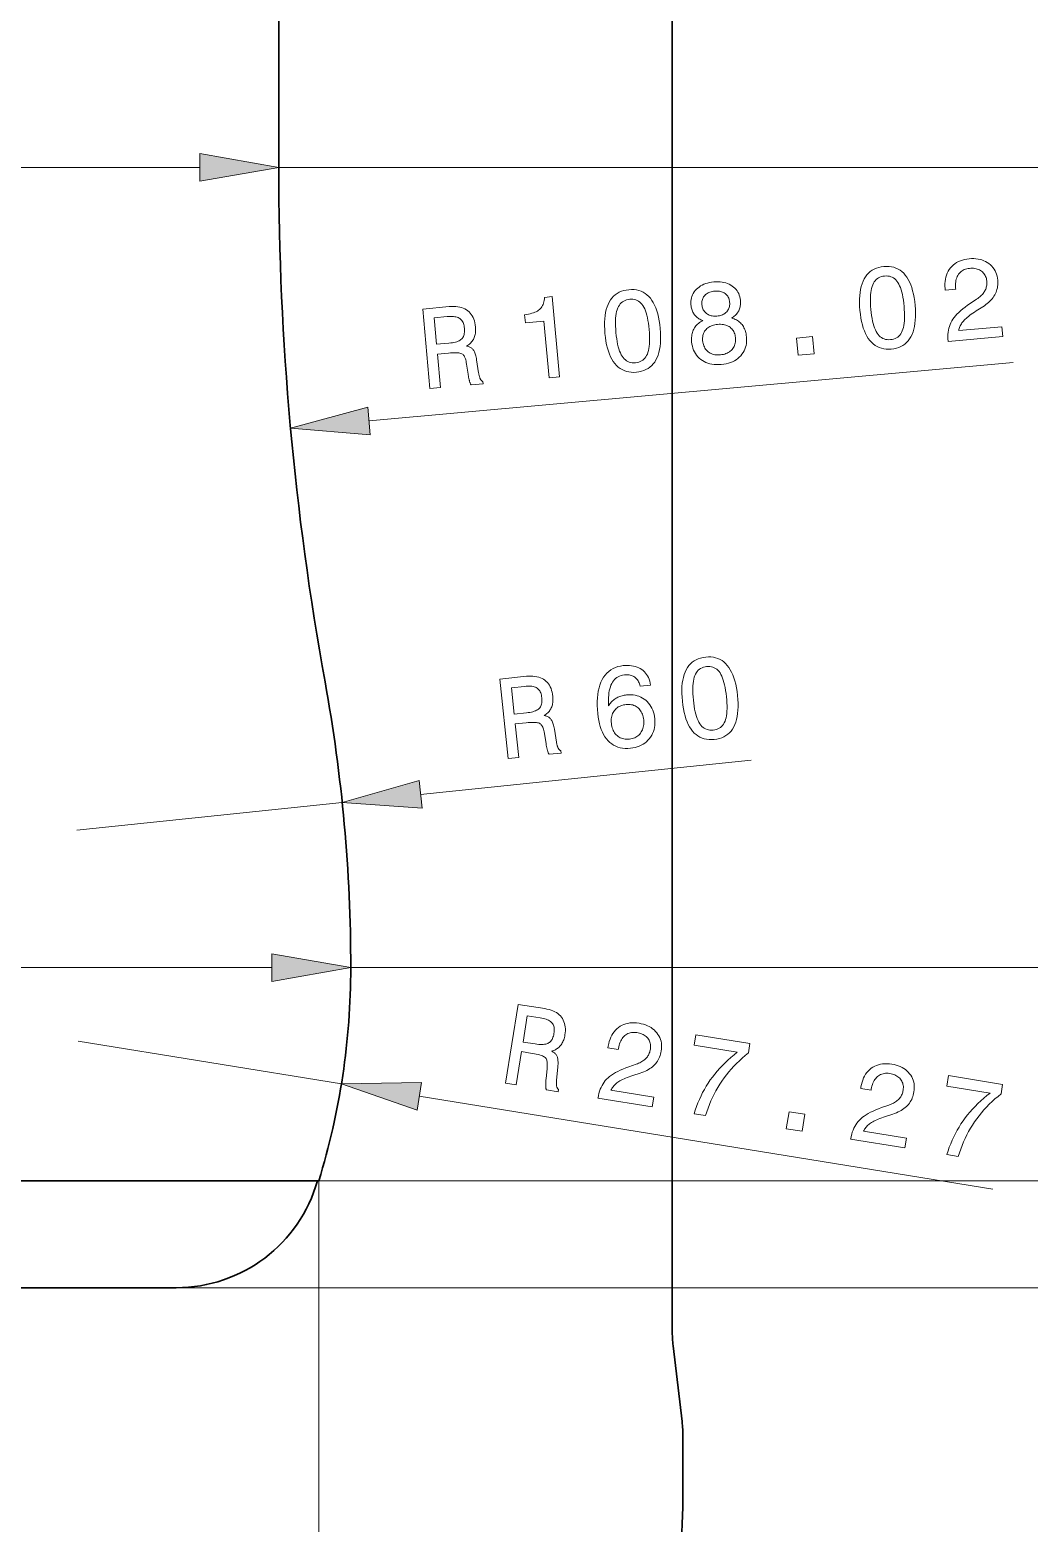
# Model space of a CAD drawing. Extents: x 0 to 297, y 0 to 546.
# Drawn here: x 167.8 to 205.2, y 126.1 to 182.1 of the extents above; entities that cross this region are included whole.
import ezdxf

# ---------------------------------------------------------------- set-up
doc = ezdxf.new("R2010")
doc.units = 0

msp = doc.modelspace()

# ---------------------------------------------------------------- linework, layer by layer
at = {"color": 7, "lineweight": 30}
for p, q in [((191.837, 133.37), (191.837, 249.87)), ((178.587, 138.97), (138.087, 138.97)), ((178.537, 138.97), (138.137, 138.97)), ((173.245, 134.97), (143.428, 134.97))]:
    msp.add_line(p, q, dxfattribs=at)
at = {"color": 7, "lineweight": 30, "ltscale": 0.25}
msp.add_line((177.087, 176.97), (177.087, 186.97), dxfattribs=at)
at = {"color": 7, "lineweight": 13}
for p, q in [((142.541, 176.97), (174.132, 176.97)), ((177.087, 176.97), (216.066, 176.97)), ((177.087, 176.97), (216.066, 176.97)), ((180.472, 167.463), (204.614, 169.656)), ((139.841, 146.97), (176.832, 146.97)), ((179.787, 146.97), (216.066, 146.97)), ((179.787, 146.97), (216.066, 146.97)), ((182.353, 142.144), (203.848, 138.667)), ((178.537, 138.97), (216.066, 138.97)), ((178.537, 138.97), (225.634, 138.97)), ((178.537, 138.97), (225.634, 138.97)), ((178.587, 138.97), (178.587, 94.179)), ((173.245, 134.97), (225.634, 134.97)), ((173.245, 134.97), (235.325, 134.97))]:
    msp.add_line(p, q, dxfattribs=at)
at = {"color": 7, "lineweight": 13, "ltscale": 0.311487}
msp.add_line((182.406, 153.462), (194.799, 154.746), dxfattribs=at)
at = {"color": 7, "lineweight": 13, "ltscale": 0.25}
for p, q in [((169.52, 152.126), (179.467, 153.157)), ((169.565, 144.212), (179.437, 142.616))]:
    msp.add_line(p, q, dxfattribs=at)
at = {"color": 7, "lineweight": 30, "ltscale": 0.071415}
msp.add_line((191.871, 132.788), (192.203, 129.951), dxfattribs=at)
at = {"color": 7, "lineweight": 30, "ltscale": 0.05}
msp.add_line((192.237, 127.37), (192.237, 129.37), dxfattribs=at)
at = {"color": 7, "lineweight": 13}
for points in [[(174.132, 176.449), (177.087, 176.97), (174.132, 177.491)], [(202.175, 170.439), (202.173, 170.452), (202.168, 170.539), (202.166, 170.624), (202.169, 170.706), (202.176, 170.786), (202.188, 170.863), (202.204, 170.937), (202.224, 171.009), (202.249, 171.079), (202.278, 171.146), (202.312, 171.21), (202.351, 171.274), (202.397, 171.338), (202.449, 171.402), (202.508, 171.467), (202.574, 171.532), (202.646, 171.598), (202.725, 171.665), (202.811, 171.732), (202.903, 171.799), (203.002, 171.867), (203.243, 172.028), (203.285, 172.058), (203.325, 172.087), (203.362, 172.117), (203.397, 172.147), (203.429, 172.178), (203.459, 172.209), (203.486, 172.24), (203.51, 172.272), (203.532, 172.304), (203.552, 172.337), (203.569, 172.37), (203.584, 172.404), (203.596, 172.439), (203.607, 172.475), (203.615, 172.512), (203.621, 172.549), (203.625, 172.588), (203.627, 172.627), (203.626, 172.668), (203.624, 172.709), (203.618, 172.755), (203.609, 172.799), (203.597, 172.841), (203.582, 172.882), (203.564, 172.919), (203.542, 172.955), (203.518, 172.989), (203.49, 173.02), (203.46, 173.05), (203.426, 173.077), (203.39, 173.102), (203.352, 173.123), (203.312, 173.142), (203.27, 173.157), (203.226, 173.169), (203.18, 173.178), (203.132, 173.184), (203.083, 173.187), (203.031, 173.187), (202.977, 173.183), (202.924, 173.177), (202.874, 173.167), (202.827, 173.153), (202.782, 173.136), (202.739, 173.115), (202.699, 173.091), (202.662, 173.064), (202.628, 173.032), (202.596, 172.998), (202.567, 172.96), (202.541, 172.919), (202.518, 172.875), (202.498, 172.829), (202.482, 172.781), (202.469, 172.73), (202.46, 172.676), (202.454, 172.62), (202.452, 172.562), (202.452, 172.501), (202.457, 172.438), (202.46, 172.402), (202.069, 172.366), (202.064, 172.427), (202.058, 172.52), (202.058, 172.609), (202.064, 172.695), (202.075, 172.778), (202.092, 172.857), (202.115, 172.932), (202.144, 173.004), (202.178, 173.073), (202.219, 173.138), (202.264, 173.2), (202.315, 173.258), (202.371, 173.31), (202.43, 173.357), (202.494, 173.399), (202.562, 173.436), (202.635, 173.468), (202.712, 173.494), (202.793, 173.515), (202.878, 173.531), (202.968, 173.542), (203.055, 173.548), (203.138, 173.548), (203.219, 173.543), (203.297, 173.533), (203.372, 173.517), (203.444, 173.497), (203.513, 173.471), (203.579, 173.439), (203.643, 173.403), (203.703, 173.362), (203.759, 173.316), (203.81, 173.266), (203.856, 173.213), (203.897, 173.156), (203.933, 173.096), (203.963, 173.032), (203.989, 172.965), (204.009, 172.894), (204.024, 172.82), (204.034, 172.742), (204.037, 172.681), (204.038, 172.621), (204.035, 172.562), (204.029, 172.505), (204.02, 172.449), (204.007, 172.394), (203.991, 172.34), (203.972, 172.288), (203.949, 172.236), (203.923, 172.187), (203.894, 172.138), (203.861, 172.09), (203.824, 172.043), (203.785, 171.997), (203.741, 171.952), (203.694, 171.908), (203.644, 171.864), (203.59, 171.822), (203.533, 171.781), (203.473, 171.74), (203.232, 171.589), (203.166, 171.546), (203.103, 171.504), (203.045, 171.462), (202.99, 171.422), (202.94, 171.383), (202.893, 171.345), (202.851, 171.308), (202.812, 171.273), (202.778, 171.238), (202.747, 171.204), (202.72, 171.171), (202.695, 171.137), (202.672, 171.103), (202.651, 171.068), (202.632, 171.032), (202.616, 170.997), (202.601, 170.96), (202.589, 170.923), (202.579, 170.886), (202.571, 170.848), (204.192, 170.995), (204.226, 170.625)], [(198.87, 171.608), (198.859, 171.756), (198.854, 171.897), (198.855, 172.032), (198.862, 172.16), (198.875, 172.281), (198.894, 172.396), (198.919, 172.503), (198.95, 172.604), (198.987, 172.698), (199.029, 172.786), (199.078, 172.866), (199.132, 172.939), (199.192, 173.004), (199.257, 173.062), (199.327, 173.112), (199.404, 173.155), (199.485, 173.19), (199.573, 173.218), (199.666, 173.238), (199.764, 173.251), (199.864, 173.256), (199.96, 173.253), (200.051, 173.242), (200.138, 173.222), (200.221, 173.194), (200.299, 173.157), (200.374, 173.113), (200.444, 173.06), (200.51, 172.998), (200.571, 172.929), (200.628, 172.851), (200.681, 172.765), (200.729, 172.672), (200.772, 172.57), (200.811, 172.461), (200.846, 172.344), (200.876, 172.219), (200.901, 172.086), (200.922, 171.945), (200.938, 171.796), (200.949, 171.647), (200.954, 171.505), (200.953, 171.37), (200.946, 171.242), (200.933, 171.121), (200.915, 171.006), (200.89, 170.899), (200.86, 170.799), (200.823, 170.706), (200.781, 170.619), (200.733, 170.54), (200.679, 170.468), (200.62, 170.404), (200.555, 170.347), (200.484, 170.297), (200.408, 170.255), (200.326, 170.22), (200.238, 170.192), (200.144, 170.172), (200.045, 170.159), (199.946, 170.154), (199.851, 170.157), (199.76, 170.168), (199.673, 170.188), (199.59, 170.216), (199.512, 170.253), (199.437, 170.297), (199.367, 170.35), (199.301, 170.412), (199.239, 170.481), (199.181, 170.559), (199.128, 170.644), (199.079, 170.737), (199.036, 170.838), (198.996, 170.947), (198.962, 171.064), (198.932, 171.188), (198.906, 171.32), (198.886, 171.46)], [(192.988, 171.226), (192.947, 171.241), (192.909, 171.258), (192.873, 171.276), (192.838, 171.296), (192.805, 171.317), (192.774, 171.339), (192.745, 171.363), (192.718, 171.389), (192.693, 171.416), (192.669, 171.445), (192.648, 171.475), (192.628, 171.506), (192.61, 171.54), (192.594, 171.575), (192.58, 171.611), (192.567, 171.649), (192.557, 171.689), (192.548, 171.73), (192.541, 171.773), (192.536, 171.818), (192.532, 171.885), (192.534, 171.95), (192.541, 172.014), (192.554, 172.075), (192.572, 172.134), (192.595, 172.191), (192.624, 172.245), (192.658, 172.298), (192.698, 172.349), (192.743, 172.397), (192.792, 172.443), (192.845, 172.484), (192.901, 172.522), (192.961, 172.555), (193.024, 172.585), (193.091, 172.61), (193.162, 172.632), (193.235, 172.65), (193.313, 172.663), (193.394, 172.673), (193.476, 172.678), (193.555, 172.678), (193.631, 172.675), (193.704, 172.666), (193.774, 172.653), (193.842, 172.636), (193.907, 172.613), (193.969, 172.587), (194.028, 172.555), (194.084, 172.519), (194.137, 172.48), (194.184, 172.437), (194.227, 172.391), (194.265, 172.342), (194.298, 172.291), (194.326, 172.236), (194.349, 172.178), (194.368, 172.117), (194.381, 172.053), (194.39, 171.986), (194.393, 171.941), (194.394, 171.897), (194.393, 171.855), (194.39, 171.813), (194.385, 171.773), (194.378, 171.735), (194.368, 171.697), (194.357, 171.661), (194.344, 171.627), (194.328, 171.593), (194.311, 171.561), (194.291, 171.53), (194.269, 171.5), (194.245, 171.471), (194.218, 171.443), (194.19, 171.417), (194.159, 171.392), (194.126, 171.368), (194.091, 171.345), (194.054, 171.323), (194.104, 171.308), (194.151, 171.29), (194.197, 171.271), (194.24, 171.249), (194.28, 171.225), (194.319, 171.199), (194.355, 171.171), (194.389, 171.14), (194.421, 171.108), (194.451, 171.073), (194.478, 171.036), (194.503, 170.997), (194.525, 170.956), (194.546, 170.914), (194.564, 170.869), (194.579, 170.822), (194.592, 170.774), (194.603, 170.723), (194.612, 170.671), (194.618, 170.616), (194.623, 170.531), (194.622, 170.45), (194.615, 170.371), (194.602, 170.296), (194.584, 170.223), (194.559, 170.153), (194.529, 170.086), (194.492, 170.023), (194.45, 169.962), (194.402, 169.904), (194.349, 169.85), (194.292, 169.801), (194.23, 169.757), (194.163, 169.717), (194.093, 169.682), (194.018, 169.652), (193.939, 169.627), (193.855, 169.607), (193.767, 169.591), (193.675, 169.58), (193.582, 169.574), (193.493, 169.574), (193.407, 169.579), (193.324, 169.589), (193.245, 169.605), (193.17, 169.627), (193.098, 169.654), (193.029, 169.686), (192.964, 169.724), (192.902, 169.768), (192.845, 169.816), (192.792, 169.868), (192.745, 169.924), (192.704, 169.985), (192.667, 170.049), (192.636, 170.117), (192.61, 170.189), (192.589, 170.265), (192.573, 170.345), (192.563, 170.429), (192.559, 170.484), (192.558, 170.537), (192.559, 170.589), (192.564, 170.639), (192.571, 170.688), (192.58, 170.735), (192.592, 170.781), (192.607, 170.825), (192.625, 170.868), (192.645, 170.909), (192.668, 170.948), (192.693, 170.986), (192.721, 171.022), (192.751, 171.057), (192.784, 171.089), (192.82, 171.12), (192.858, 171.149), (192.899, 171.176), (192.942, 171.202)], [(199.281, 171.645), (199.294, 171.525), (199.308, 171.412), (199.326, 171.306), (199.345, 171.206), (199.368, 171.114), (199.392, 171.028), (199.419, 170.95), (199.448, 170.878), (199.48, 170.813), (199.514, 170.755), (199.551, 170.703), (199.591, 170.658), (199.634, 170.619), (199.679, 170.585), (199.728, 170.558), (199.779, 170.536), (199.833, 170.521), (199.89, 170.512), (199.95, 170.509), (200.013, 170.511), (200.076, 170.52), (200.134, 170.534), (200.189, 170.553), (200.239, 170.578), (200.286, 170.608), (200.329, 170.643), (200.367, 170.684), (200.402, 170.73), (200.432, 170.781), (200.459, 170.838), (200.481, 170.9), (200.5, 170.969), (200.516, 171.045), (200.528, 171.127), (200.536, 171.216), (200.541, 171.312), (200.542, 171.413), (200.54, 171.522), (200.534, 171.637), (200.524, 171.758), (200.512, 171.88), (200.497, 171.994), (200.48, 172.102), (200.46, 172.202), (200.438, 172.295), (200.414, 172.381), (200.387, 172.46), (200.358, 172.532), (200.327, 172.596), (200.294, 172.654), (200.257, 172.705), (200.218, 172.75), (200.176, 172.789), (200.131, 172.822), (200.082, 172.849), (200.031, 172.87), (199.977, 172.885), (199.92, 172.894), (199.86, 172.897), (199.796, 172.894), (199.734, 172.886), (199.676, 172.872), (199.621, 172.852), (199.571, 172.828), (199.524, 172.797), (199.482, 172.762), (199.443, 172.721), (199.408, 172.674), (199.377, 172.622), (199.35, 172.565), (199.327, 172.502), (199.307, 172.432), (199.291, 172.356), (199.279, 172.274), (199.27, 172.185), (199.265, 172.09), (199.264, 171.988), (199.266, 171.88), (199.272, 171.766)], [(187.221, 169.08), (187.028, 171.205), (186.331, 171.142), (186.304, 171.446), (186.378, 171.456), (186.449, 171.467), (186.515, 171.481), (186.577, 171.497), (186.635, 171.515), (186.689, 171.536), (186.738, 171.558), (186.784, 171.583), (186.825, 171.61), (186.862, 171.64), (186.895, 171.672), (186.925, 171.707), (186.952, 171.745), (186.975, 171.786), (186.995, 171.83), (187.012, 171.877), (187.026, 171.927), (187.036, 171.98), (187.043, 172.037), (187.047, 172.096), (187.339, 172.122), (187.612, 169.116)], [(189.315, 170.74), (189.304, 170.888), (189.299, 171.029), (189.3, 171.164), (189.307, 171.292), (189.32, 171.413), (189.339, 171.527), (189.364, 171.635), (189.395, 171.736), (189.431, 171.83), (189.474, 171.917), (189.523, 171.998), (189.577, 172.07), (189.636, 172.136), (189.701, 172.193), (189.772, 172.244), (189.848, 172.287), (189.93, 172.322), (190.018, 172.35), (190.11, 172.37), (190.209, 172.383), (190.309, 172.388), (190.404, 172.385), (190.496, 172.374), (190.583, 172.354), (190.666, 172.326), (190.744, 172.289), (190.819, 172.245), (190.889, 172.192), (190.955, 172.13), (191.016, 172.061), (191.073, 171.983), (191.126, 171.897), (191.174, 171.804), (191.217, 171.702), (191.256, 171.593), (191.291, 171.476), (191.32, 171.35), (191.346, 171.217), (191.366, 171.076), (191.383, 170.928), (191.393, 170.779), (191.398, 170.637), (191.398, 170.502), (191.391, 170.373), (191.378, 170.252), (191.359, 170.138), (191.335, 170.031), (191.304, 169.931), (191.268, 169.837), (191.226, 169.751), (191.178, 169.672), (191.124, 169.6), (191.065, 169.536), (191, 169.479), (190.929, 169.429), (190.852, 169.386), (190.77, 169.351), (190.683, 169.324), (190.589, 169.303), (190.49, 169.29), (190.391, 169.285), (190.296, 169.289), (190.205, 169.3), (190.118, 169.32), (190.035, 169.348), (189.957, 169.385), (189.882, 169.429), (189.812, 169.482), (189.746, 169.544), (189.684, 169.613), (189.626, 169.691), (189.573, 169.776), (189.524, 169.869), (189.48, 169.97), (189.441, 170.079), (189.407, 170.196), (189.377, 170.32), (189.351, 170.452), (189.331, 170.592)], [(189.726, 170.777), (189.738, 170.657), (189.753, 170.544), (189.771, 170.438), (189.79, 170.338), (189.812, 170.246), (189.837, 170.16), (189.864, 170.082), (189.893, 170.01), (189.925, 169.945), (189.959, 169.887), (189.996, 169.835), (190.036, 169.79), (190.079, 169.75), (190.124, 169.717), (190.173, 169.69), (190.224, 169.668), (190.278, 169.653), (190.335, 169.644), (190.395, 169.64), (190.458, 169.643), (190.52, 169.652), (190.579, 169.666), (190.634, 169.685), (190.684, 169.71), (190.731, 169.739), (190.773, 169.775), (190.812, 169.815), (190.846, 169.861), (190.877, 169.913), (190.903, 169.969), (190.926, 170.032), (190.945, 170.101), (190.961, 170.177), (190.973, 170.259), (190.981, 170.348), (190.986, 170.443), (190.987, 170.545), (190.984, 170.654), (190.979, 170.768), (190.969, 170.89), (190.956, 171.012), (190.942, 171.126), (190.924, 171.233), (190.905, 171.334), (190.883, 171.427), (190.859, 171.513), (190.832, 171.592), (190.803, 171.663), (190.772, 171.728), (190.738, 171.786), (190.702, 171.837), (190.663, 171.882), (190.621, 171.921), (190.575, 171.954), (190.527, 171.981), (190.476, 172.002), (190.422, 172.017), (190.365, 172.026), (190.304, 172.029), (190.241, 172.026), (190.179, 172.018), (190.121, 172.004), (190.066, 171.984), (190.016, 171.959), (189.969, 171.929), (189.926, 171.894), (189.888, 171.853), (189.853, 171.806), (189.822, 171.754), (189.795, 171.697), (189.772, 171.633), (189.752, 171.564), (189.736, 171.488), (189.724, 171.405), (189.715, 171.317), (189.71, 171.221), (189.709, 171.12), (189.711, 171.012), (189.717, 170.898)], [(192.948, 171.821), (192.954, 171.779), (192.961, 171.74), (192.972, 171.702), (192.985, 171.665), (193.001, 171.631), (193.02, 171.599), (193.041, 171.569), (193.065, 171.541), (193.092, 171.514), (193.121, 171.49), (193.153, 171.468), (193.186, 171.448), (193.221, 171.432), (193.257, 171.418), (193.295, 171.407), (193.335, 171.399), (193.376, 171.394), (193.419, 171.391), (193.464, 171.391), (193.51, 171.394), (193.556, 171.399), (193.601, 171.407), (193.643, 171.418), (193.683, 171.431), (193.72, 171.446), (193.756, 171.464), (193.79, 171.484), (193.821, 171.506), (193.85, 171.531), (193.877, 171.559), (193.902, 171.588), (193.923, 171.619), (193.942, 171.651), (193.957, 171.684), (193.97, 171.719), (193.979, 171.756), (193.986, 171.794), (193.989, 171.833), (193.99, 171.874), (193.988, 171.916), (193.982, 171.958), (193.975, 171.997), (193.964, 172.035), (193.951, 172.07), (193.936, 172.104), (193.917, 172.135), (193.897, 172.165), (193.873, 172.192), (193.847, 172.217), (193.818, 172.24), (193.788, 172.261), (193.755, 172.279), (193.72, 172.294), (193.684, 172.307), (193.645, 172.317), (193.605, 172.325), (193.563, 172.33), (193.519, 172.332), (193.473, 172.331), (193.425, 172.328), (193.378, 172.323), (193.333, 172.315), (193.291, 172.305), (193.25, 172.293), (193.212, 172.278), (193.176, 172.261), (193.143, 172.242), (193.112, 172.22), (193.083, 172.197), (193.056, 172.171), (193.032, 172.143), (193.011, 172.114), (192.993, 172.083), (192.978, 172.05), (192.966, 172.016), (192.956, 171.98), (192.95, 171.943), (192.946, 171.904), (192.946, 171.863)], [(182.755, 168.674), (182.484, 171.658), (183.481, 171.749), (183.567, 171.754), (183.65, 171.755), (183.729, 171.751), (183.803, 171.743), (183.874, 171.73), (183.942, 171.712), (184.005, 171.689), (184.065, 171.661), (184.121, 171.629), (184.173, 171.592), (184.221, 171.551), (184.264, 171.505), (184.304, 171.455), (184.339, 171.4), (184.37, 171.341), (184.397, 171.278), (184.419, 171.21), (184.438, 171.138), (184.451, 171.061), (184.461, 170.98), (184.465, 170.932), (184.466, 170.885), (184.465, 170.839), (184.462, 170.794), (184.457, 170.751), (184.45, 170.709), (184.44, 170.669), (184.429, 170.63), (184.415, 170.592), (184.399, 170.556), (184.381, 170.52), (184.361, 170.487), (184.339, 170.454), (184.315, 170.424), (184.289, 170.394), (184.261, 170.366), (184.231, 170.34), (184.199, 170.314), (184.164, 170.291), (184.128, 170.268), (184.161, 170.261), (184.192, 170.251), (184.221, 170.241), (184.249, 170.229), (184.274, 170.216), (184.299, 170.201), (184.321, 170.185), (184.342, 170.168), (184.36, 170.149), (184.378, 170.129), (184.394, 170.107), (184.409, 170.081), (184.423, 170.051), (184.437, 170.019), (184.45, 169.982), (184.462, 169.943), (184.473, 169.9), (184.484, 169.853), (184.494, 169.803), (184.503, 169.75), (184.579, 169.268), (184.584, 169.237), (184.589, 169.209), (184.595, 169.182), (184.6, 169.156), (184.606, 169.133), (184.612, 169.111), (184.619, 169.091), (184.626, 169.072), (184.632, 169.056), (184.64, 169.04), (184.647, 169.027), (184.655, 169.014), (184.664, 169.001), (184.673, 168.99), (184.683, 168.979), (184.694, 168.969), (184.705, 168.96), (184.717, 168.952), (184.729, 168.944), (184.742, 168.938), (184.749, 168.856), (184.298, 168.815), (184.291, 168.824), (184.285, 168.835), (184.278, 168.847), (184.272, 168.859), (184.266, 168.873), (184.26, 168.887), (184.254, 168.903), (184.248, 168.919), (184.242, 168.937), (184.237, 168.955), (184.231, 168.975), (184.226, 168.996), (184.22, 169.018), (184.215, 169.042), (184.21, 169.067), (184.204, 169.093), (184.199, 169.121), (184.194, 169.15), (184.189, 169.181), (184.184, 169.213), (184.127, 169.597), (184.118, 169.653), (184.107, 169.705), (184.095, 169.752), (184.082, 169.796), (184.067, 169.835), (184.051, 169.87), (184.034, 169.9), (184.015, 169.926), (183.995, 169.949), (183.973, 169.966), (183.948, 169.981), (183.917, 169.993), (183.879, 170.003), (183.836, 170.011), (183.787, 170.016), (183.731, 170.019), (183.67, 170.02), (183.602, 170.018), (183.528, 170.014), (183.449, 170.008), (183.039, 169.97), (183.154, 168.711)], [(183.403, 171.373), (182.916, 171.329), (183.006, 170.336), (183.466, 170.378), (183.534, 170.385), (183.597, 170.394), (183.656, 170.405), (183.711, 170.418), (183.761, 170.434), (183.807, 170.45), (183.848, 170.469), (183.885, 170.49), (183.917, 170.513), (183.945, 170.538), (183.969, 170.565), (183.99, 170.594), (184.008, 170.627), (184.023, 170.662), (184.035, 170.701), (184.043, 170.742), (184.049, 170.786), (184.052, 170.832), (184.052, 170.882), (184.048, 170.934), (184.042, 170.986), (184.034, 171.034), (184.023, 171.078), (184.009, 171.12), (183.994, 171.158), (183.975, 171.193), (183.954, 171.225), (183.931, 171.254), (183.906, 171.279), (183.877, 171.301), (183.846, 171.32), (183.811, 171.336), (183.773, 171.35), (183.731, 171.361), (183.685, 171.37), (183.636, 171.376), (183.583, 171.379), (183.527, 171.38), (183.467, 171.378)], [(192.975, 170.475), (192.982, 170.422), (192.991, 170.371), (193.004, 170.323), (193.02, 170.278), (193.039, 170.235), (193.061, 170.194), (193.086, 170.157), (193.114, 170.121), (193.145, 170.089), (193.179, 170.059), (193.216, 170.032), (193.255, 170.008), (193.296, 169.988), (193.339, 169.971), (193.385, 169.958), (193.432, 169.947), (193.481, 169.941), (193.533, 169.937), (193.586, 169.938), (193.642, 169.941), (193.698, 169.948), (193.751, 169.957), (193.801, 169.97), (193.849, 169.985), (193.894, 170.004), (193.936, 170.025), (193.976, 170.05), (194.012, 170.077), (194.047, 170.107), (194.078, 170.14), (194.106, 170.176), (194.131, 170.214), (194.152, 170.253), (194.17, 170.295), (194.185, 170.339), (194.195, 170.384), (194.203, 170.432), (194.207, 170.482), (194.207, 170.533), (194.204, 170.587), (194.197, 170.636), (194.188, 170.684), (194.176, 170.728), (194.16, 170.771), (194.142, 170.811), (194.12, 170.848), (194.096, 170.883), (194.068, 170.916), (194.037, 170.946), (194.003, 170.974), (193.967, 170.999), (193.928, 171.021), (193.887, 171.04), (193.844, 171.055), (193.799, 171.067), (193.751, 171.076), (193.701, 171.082), (193.649, 171.085), (193.595, 171.085), (193.538, 171.081), (193.483, 171.075), (193.43, 171.065), (193.379, 171.053), (193.332, 171.038), (193.287, 171.021), (193.245, 171.001), (193.205, 170.978), (193.168, 170.952), (193.134, 170.923), (193.103, 170.892), (193.074, 170.859), (193.049, 170.823), (193.028, 170.786), (193.01, 170.747), (192.996, 170.707), (192.985, 170.664), (192.977, 170.62), (192.973, 170.573), (192.973, 170.525)], [(196.556, 169.928), (196.498, 170.569), (197.092, 170.623), (197.15, 169.982)], [(180.425, 167.982), (177.53, 167.196), (180.519, 166.944)], [(192.216, 156.955), (192.203, 157.103), (192.196, 157.244), (192.196, 157.379), (192.201, 157.507), (192.213, 157.628), (192.23, 157.743), (192.254, 157.851), (192.283, 157.952), (192.319, 158.047), (192.36, 158.135), (192.408, 158.215), (192.461, 158.289), (192.52, 158.355), (192.584, 158.414), (192.654, 158.465), (192.73, 158.509), (192.811, 158.545), (192.898, 158.574), (192.991, 158.596), (193.089, 158.61), (193.189, 158.616), (193.285, 158.614), (193.376, 158.604), (193.463, 158.585), (193.547, 158.558), (193.626, 158.523), (193.701, 158.479), (193.771, 158.427), (193.838, 158.366), (193.9, 158.297), (193.959, 158.22), (194.012, 158.136), (194.061, 158.043), (194.106, 157.942), (194.146, 157.833), (194.182, 157.716), (194.214, 157.591), (194.241, 157.459), (194.263, 157.318), (194.281, 157.169), (194.294, 157.02), (194.301, 156.878), (194.302, 156.743), (194.296, 156.615), (194.285, 156.494), (194.268, 156.38), (194.245, 156.272), (194.216, 156.171), (194.181, 156.078), (194.14, 155.991), (194.093, 155.911), (194.04, 155.839), (193.981, 155.773), (193.917, 155.715), (193.847, 155.665), (193.771, 155.621), (193.689, 155.585), (193.602, 155.557), (193.508, 155.535), (193.409, 155.521), (193.31, 155.515), (193.215, 155.517), (193.124, 155.527), (193.037, 155.546), (192.954, 155.573), (192.875, 155.608), (192.8, 155.652), (192.729, 155.704), (192.662, 155.764), (192.599, 155.833), (192.54, 155.91), (192.486, 155.995), (192.437, 156.087), (192.391, 156.188), (192.351, 156.296), (192.315, 156.412), (192.283, 156.536), (192.256, 156.668), (192.234, 156.807)], [(185.683, 154.807), (185.374, 157.787), (186.37, 157.89), (186.456, 157.897), (186.539, 157.899), (186.617, 157.896), (186.692, 157.888), (186.764, 157.876), (186.831, 157.859), (186.895, 157.837), (186.955, 157.81), (187.011, 157.779), (187.063, 157.742), (187.112, 157.701), (187.156, 157.656), (187.196, 157.606), (187.232, 157.552), (187.264, 157.494), (187.292, 157.431), (187.315, 157.363), (187.334, 157.291), (187.349, 157.215), (187.36, 157.134), (187.364, 157.086), (187.366, 157.038), (187.365, 156.993), (187.363, 156.948), (187.358, 156.905), (187.352, 156.863), (187.343, 156.822), (187.332, 156.783), (187.318, 156.745), (187.303, 156.708), (187.286, 156.673), (187.266, 156.639), (187.245, 156.607), (187.221, 156.576), (187.195, 156.546), (187.167, 156.517), (187.138, 156.49), (187.106, 156.465), (187.072, 156.441), (187.035, 156.418), (187.068, 156.411), (187.1, 156.402), (187.129, 156.392), (187.157, 156.38), (187.183, 156.367), (187.207, 156.353), (187.23, 156.337), (187.25, 156.32), (187.27, 156.302), (187.287, 156.282), (187.303, 156.26), (187.319, 156.234), (187.333, 156.205), (187.348, 156.172), (187.361, 156.136), (187.374, 156.097), (187.386, 156.054), (187.397, 156.007), (187.407, 155.958), (187.417, 155.904), (187.499, 155.423), (187.504, 155.393), (187.51, 155.364), (187.516, 155.337), (187.522, 155.312), (187.528, 155.288), (187.535, 155.267), (187.541, 155.247), (187.548, 155.228), (187.555, 155.212), (187.563, 155.197), (187.57, 155.183), (187.579, 155.17), (187.588, 155.158), (187.597, 155.147), (187.607, 155.136), (187.618, 155.126), (187.629, 155.117), (187.641, 155.109), (187.653, 155.102), (187.666, 155.095), (187.675, 155.013), (187.224, 154.967), (187.217, 154.976), (187.211, 154.987), (187.204, 154.998), (187.197, 155.011), (187.191, 155.024), (187.185, 155.038), (187.179, 155.054), (187.173, 155.07), (187.167, 155.088), (187.161, 155.106), (187.155, 155.126), (187.149, 155.147), (187.144, 155.169), (187.138, 155.193), (187.132, 155.218), (187.127, 155.244), (187.121, 155.272), (187.116, 155.301), (187.11, 155.331), (187.105, 155.363), (187.044, 155.747), (187.034, 155.803), (187.022, 155.854), (187.01, 155.902), (186.996, 155.945), (186.98, 155.984), (186.964, 156.018), (186.946, 156.048), (186.927, 156.075), (186.906, 156.096), (186.885, 156.114), (186.859, 156.128), (186.828, 156.14), (186.79, 156.15), (186.747, 156.157), (186.698, 156.161), (186.642, 156.164), (186.58, 156.163), (186.513, 156.161), (186.439, 156.156), (186.36, 156.149), (185.951, 156.106), (186.081, 154.848)], [(191.025, 157.561), (190.631, 157.52), (190.621, 157.565), (190.608, 157.607), (190.593, 157.647), (190.577, 157.685), (190.558, 157.72), (190.537, 157.752), (190.514, 157.783), (190.489, 157.81), (190.462, 157.836), (190.433, 157.859), (190.402, 157.879), (190.369, 157.896), (190.334, 157.911), (190.297, 157.924), (190.259, 157.934), (190.219, 157.941), (190.177, 157.945), (190.133, 157.947), (190.088, 157.945), (190.041, 157.942), (189.977, 157.933), (189.917, 157.918), (189.861, 157.899), (189.808, 157.874), (189.759, 157.845), (189.713, 157.81), (189.671, 157.771), (189.633, 157.726), (189.598, 157.676), (189.567, 157.621), (189.54, 157.562), (189.516, 157.496), (189.495, 157.426), (189.478, 157.35), (189.464, 157.27), (189.454, 157.183), (189.447, 157.092), (189.444, 156.996), (189.444, 156.894), (189.448, 156.787), (189.471, 156.821), (189.494, 156.854), (189.519, 156.885), (189.546, 156.915), (189.573, 156.943), (189.602, 156.97), (189.632, 156.996), (189.663, 157.02), (189.696, 157.043), (189.73, 157.064), (189.765, 157.084), (189.801, 157.102), (189.838, 157.118), (189.876, 157.133), (189.915, 157.147), (189.956, 157.159), (189.997, 157.169), (190.039, 157.177), (190.083, 157.184), (190.127, 157.19), (190.21, 157.196), (190.291, 157.196), (190.369, 157.19), (190.445, 157.179), (190.518, 157.162), (190.588, 157.139), (190.656, 157.11), (190.721, 157.076), (190.783, 157.036), (190.843, 156.99), (190.899, 156.939), (190.95, 156.884), (190.996, 156.825), (191.037, 156.762), (191.074, 156.695), (191.105, 156.624), (191.132, 156.55), (191.153, 156.471), (191.17, 156.388), (191.181, 156.301), (191.188, 156.213), (191.188, 156.129), (191.182, 156.047), (191.171, 155.967), (191.153, 155.891), (191.13, 155.817), (191.1, 155.746), (191.065, 155.678), (191.024, 155.612), (190.976, 155.549), (190.924, 155.491), (190.868, 155.437), (190.807, 155.389), (190.743, 155.346), (190.675, 155.308), (190.602, 155.275), (190.526, 155.247), (190.445, 155.225), (190.361, 155.208), (190.272, 155.196), (190.169, 155.189), (190.071, 155.189), (189.976, 155.198), (189.886, 155.214), (189.8, 155.238), (189.718, 155.27), (189.64, 155.31), (189.566, 155.357), (189.497, 155.412), (189.431, 155.475), (189.371, 155.545), (189.315, 155.623), (189.264, 155.707), (189.218, 155.798), (189.176, 155.896), (189.14, 156.002), (189.109, 156.114), (189.082, 156.233), (189.061, 156.359), (189.044, 156.493), (189.031, 156.65), (189.024, 156.8), (189.024, 156.943), (189.031, 157.081), (189.045, 157.211), (189.065, 157.335), (189.092, 157.452), (189.125, 157.562), (189.165, 157.666), (189.212, 157.764), (189.265, 157.854), (189.324, 157.935), (189.388, 158.008), (189.459, 158.073), (189.534, 158.13), (189.616, 158.179), (189.703, 158.219), (189.796, 158.251), (189.894, 158.274), (189.998, 158.289), (190.082, 158.296), (190.162, 158.298), (190.239, 158.295), (190.314, 158.287), (190.385, 158.275), (190.452, 158.258), (190.517, 158.236), (190.579, 158.21), (190.637, 158.179), (190.693, 158.143), (190.744, 158.103), (190.792, 158.059), (190.835, 158.011), (190.875, 157.958), (190.91, 157.902), (190.941, 157.842), (190.969, 157.778), (190.992, 157.709), (191.01, 157.637)], [(192.627, 156.998), (192.641, 156.878), (192.657, 156.765), (192.676, 156.659), (192.697, 156.56), (192.72, 156.468), (192.745, 156.382), (192.773, 156.304), (192.804, 156.233), (192.836, 156.168), (192.871, 156.11), (192.909, 156.059), (192.949, 156.014), (192.992, 155.975), (193.038, 155.943), (193.087, 155.916), (193.139, 155.895), (193.193, 155.881), (193.25, 155.872), (193.31, 155.87), (193.373, 155.873), (193.435, 155.883), (193.494, 155.897), (193.548, 155.917), (193.598, 155.942), (193.645, 155.973), (193.687, 156.009), (193.725, 156.05), (193.759, 156.096), (193.788, 156.148), (193.814, 156.205), (193.836, 156.268), (193.854, 156.337), (193.869, 156.413), (193.88, 156.496), (193.887, 156.585), (193.891, 156.68), (193.89, 156.782), (193.887, 156.89), (193.879, 157.005), (193.868, 157.126), (193.854, 157.248), (193.838, 157.362), (193.819, 157.469), (193.798, 157.569), (193.775, 157.662), (193.75, 157.748), (193.722, 157.826), (193.693, 157.898), (193.66, 157.962), (193.626, 158.019), (193.589, 158.07), (193.549, 158.114), (193.507, 158.153), (193.461, 158.185), (193.413, 158.211), (193.361, 158.232), (193.307, 158.246), (193.249, 158.255), (193.189, 158.257), (193.126, 158.253), (193.064, 158.244), (193.006, 158.229), (192.952, 158.209), (192.901, 158.184), (192.855, 158.153), (192.813, 158.117), (192.775, 158.075), (192.74, 158.028), (192.71, 157.976), (192.684, 157.918), (192.661, 157.855), (192.643, 157.785), (192.628, 157.708), (192.617, 157.626), (192.609, 157.537), (192.605, 157.442), (192.605, 157.34), (192.608, 157.232), (192.616, 157.118)], [(186.297, 157.513), (185.81, 157.463), (185.913, 156.471), (186.372, 156.519), (186.44, 156.527), (186.503, 156.537), (186.562, 156.549), (186.617, 156.563), (186.666, 156.578), (186.712, 156.596), (186.753, 156.615), (186.789, 156.637), (186.821, 156.66), (186.849, 156.685), (186.873, 156.712), (186.893, 156.742), (186.911, 156.775), (186.925, 156.811), (186.937, 156.849), (186.945, 156.89), (186.95, 156.934), (186.952, 156.981), (186.951, 157.031), (186.947, 157.083), (186.941, 157.134), (186.932, 157.182), (186.92, 157.227), (186.906, 157.268), (186.89, 157.306), (186.871, 157.341), (186.85, 157.372), (186.826, 157.401), (186.8, 157.425), (186.772, 157.447), (186.741, 157.466), (186.706, 157.482), (186.667, 157.495), (186.625, 157.506), (186.579, 157.514), (186.53, 157.519), (186.477, 157.522), (186.42, 157.522), (186.36, 157.519)], [(190.767, 156.254), (190.759, 156.311), (190.749, 156.365), (190.735, 156.416), (190.719, 156.465), (190.699, 156.512), (190.677, 156.555), (190.651, 156.596), (190.623, 156.634), (190.591, 156.67), (190.557, 156.702), (190.52, 156.732), (190.482, 156.758), (190.442, 156.78), (190.4, 156.799), (190.357, 156.814), (190.312, 156.825), (190.265, 156.832), (190.217, 156.836), (190.167, 156.836), (190.115, 156.833), (190.058, 156.825), (190.004, 156.814), (189.952, 156.8), (189.904, 156.783), (189.858, 156.762), (189.815, 156.739), (189.775, 156.712), (189.738, 156.682), (189.704, 156.649), (189.673, 156.613), (189.645, 156.574), (189.62, 156.533), (189.6, 156.489), (189.582, 156.444), (189.569, 156.396), (189.559, 156.346), (189.553, 156.294), (189.55, 156.239), (189.551, 156.183), (189.555, 156.124), (189.563, 156.065), (189.574, 156.009), (189.587, 155.957), (189.604, 155.906), (189.624, 155.859), (189.647, 155.815), (189.673, 155.773), (189.702, 155.734), (189.734, 155.698), (189.769, 155.665), (189.807, 155.635), (189.846, 155.609), (189.888, 155.586), (189.931, 155.568), (189.976, 155.553), (190.024, 155.542), (190.073, 155.534), (190.124, 155.531), (190.178, 155.531), (190.233, 155.535), (190.285, 155.542), (190.335, 155.553), (190.383, 155.567), (190.428, 155.585), (190.471, 155.605), (190.512, 155.63), (190.55, 155.658), (190.585, 155.689), (190.618, 155.723), (190.649, 155.761), (190.677, 155.802), (190.701, 155.845), (190.722, 155.889), (190.739, 155.936), (190.752, 155.984), (190.762, 156.034), (190.769, 156.086), (190.772, 156.14), (190.771, 156.196)], [(182.352, 153.98), (179.467, 153.157), (182.459, 152.943)], [(176.832, 146.449), (179.787, 146.97), (176.832, 147.491)], [(185.588, 142.634), (186.066, 145.591), (187.055, 145.431), (187.14, 145.415), (187.22, 145.395), (187.295, 145.372), (187.365, 145.345), (187.431, 145.315), (187.492, 145.281), (187.548, 145.243), (187.598, 145.202), (187.645, 145.157), (187.686, 145.108), (187.722, 145.056), (187.753, 145.001), (187.779, 144.942), (187.799, 144.88), (187.815, 144.816), (187.825, 144.747), (187.83, 144.676), (187.83, 144.602), (187.824, 144.524), (187.813, 144.443), (187.805, 144.396), (187.794, 144.35), (187.782, 144.305), (187.768, 144.263), (187.752, 144.223), (187.735, 144.184), (187.716, 144.147), (187.695, 144.112), (187.672, 144.079), (187.648, 144.047), (187.622, 144.018), (187.594, 143.99), (187.565, 143.964), (187.534, 143.94), (187.501, 143.918), (187.467, 143.898), (187.431, 143.88), (187.394, 143.864), (187.354, 143.849), (187.314, 143.837), (187.343, 143.821), (187.371, 143.804), (187.397, 143.787), (187.421, 143.768), (187.443, 143.749), (187.462, 143.729), (187.48, 143.708), (187.496, 143.686), (187.509, 143.663), (187.521, 143.64), (187.531, 143.614), (187.539, 143.585), (187.546, 143.553), (187.551, 143.518), (187.554, 143.48), (187.556, 143.438), (187.557, 143.394), (187.555, 143.346), (187.553, 143.295), (187.548, 143.241), (187.502, 142.755), (187.499, 142.725), (187.497, 142.695), (187.496, 142.668), (187.495, 142.642), (187.495, 142.618), (187.496, 142.595), (187.497, 142.574), (187.499, 142.554), (187.501, 142.536), (187.504, 142.52), (187.508, 142.505), (187.513, 142.49), (187.518, 142.476), (187.524, 142.463), (187.531, 142.45), (187.539, 142.438), (187.548, 142.426), (187.557, 142.415), (187.567, 142.405), (187.578, 142.395), (187.565, 142.314), (187.117, 142.386), (187.113, 142.397), (187.11, 142.409), (187.106, 142.422), (187.103, 142.436), (187.101, 142.45), (187.098, 142.466), (187.096, 142.482), (187.095, 142.5), (187.094, 142.518), (187.093, 142.537), (187.092, 142.558), (187.092, 142.58), (187.093, 142.603), (187.093, 142.627), (187.094, 142.653), (187.096, 142.679), (187.098, 142.708), (187.1, 142.737), (187.102, 142.768), (187.105, 142.8), (187.147, 143.187), (187.151, 143.243), (187.154, 143.296), (187.154, 143.345), (187.152, 143.39), (187.147, 143.432), (187.14, 143.469), (187.131, 143.503), (187.119, 143.533), (187.105, 143.56), (187.089, 143.582), (187.068, 143.603), (187.041, 143.622), (187.007, 143.641), (186.967, 143.66), (186.92, 143.677), (186.867, 143.694), (186.808, 143.709), (186.742, 143.725), (186.67, 143.739), (186.591, 143.753), (186.185, 143.818), (185.983, 142.57)], [(186.886, 145.087), (186.403, 145.165), (186.244, 144.18), (186.7, 144.107), (186.767, 144.097), (186.831, 144.09), (186.891, 144.086), (186.947, 144.085), (186.999, 144.088), (187.048, 144.093), (187.092, 144.101), (187.133, 144.112), (187.17, 144.126), (187.203, 144.143), (187.233, 144.163), (187.261, 144.187), (187.286, 144.214), (187.31, 144.244), (187.331, 144.279), (187.349, 144.316), (187.366, 144.357), (187.38, 144.402), (187.392, 144.45), (187.402, 144.501), (187.409, 144.553), (187.413, 144.601), (187.413, 144.647), (187.41, 144.691), (187.405, 144.732), (187.395, 144.77), (187.383, 144.806), (187.368, 144.84), (187.349, 144.871), (187.327, 144.899), (187.302, 144.925), (187.272, 144.95), (187.239, 144.973), (187.201, 144.994), (187.159, 145.014), (187.112, 145.031), (187.062, 145.048), (187.007, 145.062), (186.949, 145.075)], [(189.052, 142.073), (189.054, 142.086), (189.07, 142.172), (189.089, 142.254), (189.112, 142.333), (189.139, 142.409), (189.17, 142.48), (189.204, 142.549), (189.241, 142.614), (189.283, 142.675), (189.328, 142.732), (189.376, 142.786), (189.43, 142.838), (189.49, 142.889), (189.557, 142.938), (189.63, 142.986), (189.71, 143.033), (189.796, 143.079), (189.889, 143.124), (189.989, 143.167), (190.095, 143.21), (190.207, 143.251), (190.481, 143.348), (190.53, 143.365), (190.575, 143.384), (190.619, 143.404), (190.66, 143.424), (190.699, 143.446), (190.735, 143.469), (190.769, 143.493), (190.801, 143.517), (190.83, 143.543), (190.857, 143.57), (190.882, 143.598), (190.905, 143.627), (190.926, 143.658), (190.945, 143.69), (190.962, 143.723), (190.977, 143.758), (190.99, 143.795), (191.002, 143.832), (191.011, 143.871), (191.019, 143.912), (191.025, 143.958), (191.027, 144.003), (191.026, 144.047), (191.021, 144.09), (191.013, 144.131), (191.001, 144.171), (190.986, 144.21), (190.967, 144.247), (190.945, 144.283), (190.919, 144.318), (190.89, 144.351), (190.859, 144.381), (190.825, 144.409), (190.788, 144.434), (190.748, 144.457), (190.706, 144.477), (190.661, 144.495), (190.614, 144.51), (190.564, 144.522), (190.511, 144.532), (190.458, 144.539), (190.407, 144.542), (190.357, 144.54), (190.309, 144.535), (190.263, 144.525), (190.219, 144.512), (190.176, 144.494), (190.135, 144.473), (190.095, 144.447), (190.058, 144.418), (190.022, 144.385), (189.989, 144.348), (189.959, 144.308), (189.931, 144.265), (189.906, 144.219), (189.884, 144.17), (189.864, 144.117), (189.847, 144.061), (189.833, 144.002), (189.821, 143.939), (189.815, 143.904), (189.428, 143.966), (189.438, 144.027), (189.456, 144.118), (189.478, 144.205), (189.505, 144.286), (189.536, 144.363), (189.572, 144.436), (189.613, 144.503), (189.659, 144.566), (189.71, 144.624), (189.765, 144.677), (189.824, 144.726), (189.888, 144.769), (189.954, 144.806), (190.024, 144.837), (190.096, 144.861), (190.171, 144.88), (190.249, 144.893), (190.33, 144.899), (190.414, 144.9), (190.501, 144.894), (190.591, 144.883), (190.676, 144.866), (190.757, 144.846), (190.834, 144.821), (190.907, 144.791), (190.976, 144.758), (191.041, 144.72), (191.101, 144.677), (191.158, 144.631), (191.21, 144.58), (191.258, 144.525), (191.301, 144.466), (191.338, 144.406), (191.37, 144.343), (191.395, 144.278), (191.415, 144.211), (191.428, 144.141), (191.436, 144.07), (191.438, 143.996), (191.434, 143.92), (191.424, 143.842), (191.413, 143.782), (191.399, 143.724), (191.381, 143.668), (191.361, 143.614), (191.338, 143.562), (191.312, 143.512), (191.283, 143.464), (191.252, 143.418), (191.217, 143.374), (191.179, 143.332), (191.139, 143.292), (191.095, 143.254), (191.048, 143.217), (190.998, 143.183), (190.945, 143.15), (190.889, 143.118), (190.829, 143.089), (190.767, 143.061), (190.701, 143.036), (190.632, 143.011), (190.362, 142.925), (190.287, 142.899), (190.216, 142.874), (190.149, 142.849), (190.086, 142.823), (190.028, 142.798), (189.973, 142.773), (189.923, 142.748), (189.877, 142.722), (189.835, 142.697), (189.797, 142.672), (189.762, 142.647), (189.729, 142.62), (189.698, 142.593), (189.669, 142.564), (189.642, 142.535), (189.617, 142.504), (189.594, 142.472), (189.573, 142.439), (189.554, 142.405), (189.537, 142.371), (191.144, 142.111), (191.085, 141.744)], [(192.656, 141.49), (192.7, 141.629), (192.748, 141.764), (192.799, 141.897), (192.855, 142.028), (192.914, 142.156), (192.976, 142.281), (193.042, 142.404), (193.112, 142.524), (193.186, 142.641), (193.263, 142.756), (193.345, 142.868), (193.431, 142.979), (193.521, 143.088), (193.615, 143.195), (193.714, 143.3), (193.818, 143.404), (193.925, 143.505), (194.037, 143.605), (194.154, 143.703), (194.275, 143.8), (192.656, 144.062), (192.719, 144.451), (194.748, 144.123), (194.69, 143.769), (194.574, 143.674), (194.46, 143.577), (194.351, 143.478), (194.246, 143.376), (194.145, 143.272), (194.047, 143.165), (193.953, 143.057), (193.864, 142.946), (193.778, 142.832), (193.696, 142.717), (193.618, 142.598), (193.544, 142.478), (193.473, 142.354), (193.407, 142.229), (193.344, 142.1), (193.285, 141.969), (193.23, 141.836), (193.178, 141.7), (193.131, 141.562), (193.087, 141.421)], [(198.523, 140.541), (198.525, 140.554), (198.541, 140.64), (198.561, 140.722), (198.584, 140.801), (198.611, 140.877), (198.641, 140.948), (198.675, 141.017), (198.713, 141.081), (198.754, 141.143), (198.799, 141.2), (198.848, 141.254), (198.901, 141.306), (198.961, 141.357), (199.028, 141.406), (199.101, 141.454), (199.181, 141.501), (199.268, 141.547), (199.361, 141.592), (199.46, 141.635), (199.566, 141.678), (199.679, 141.719), (199.953, 141.816), (200.001, 141.833), (200.047, 141.852), (200.09, 141.872), (200.131, 141.892), (200.17, 141.914), (200.206, 141.937), (200.24, 141.961), (200.272, 141.985), (200.301, 142.011), (200.328, 142.038), (200.353, 142.066), (200.376, 142.095), (200.397, 142.126), (200.416, 142.158), (200.433, 142.191), (200.449, 142.226), (200.462, 142.263), (200.473, 142.3), (200.483, 142.339), (200.49, 142.38), (200.496, 142.426), (200.499, 142.471), (200.497, 142.515), (200.493, 142.558), (200.484, 142.599), (200.473, 142.639), (200.457, 142.678), (200.439, 142.715), (200.416, 142.751), (200.391, 142.786), (200.362, 142.819), (200.33, 142.849), (200.296, 142.877), (200.259, 142.902), (200.22, 142.925), (200.177, 142.945), (200.133, 142.963), (200.085, 142.978), (200.035, 142.99), (199.982, 143), (199.929, 143.007), (199.878, 143.01), (199.829, 143.008), (199.781, 143.003), (199.735, 142.993), (199.69, 142.98), (199.647, 142.962), (199.606, 142.941), (199.567, 142.915), (199.529, 142.886), (199.493, 142.852), (199.46, 142.816), (199.43, 142.776), (199.403, 142.733), (199.378, 142.687), (199.355, 142.638), (199.336, 142.585), (199.319, 142.529), (199.304, 142.47), (199.292, 142.407), (199.287, 142.372), (198.9, 142.434), (198.909, 142.495), (198.927, 142.586), (198.949, 142.673), (198.976, 142.754), (199.008, 142.831), (199.044, 142.904), (199.085, 142.971), (199.131, 143.034), (199.181, 143.092), (199.236, 143.145), (199.296, 143.194), (199.359, 143.237), (199.426, 143.274), (199.495, 143.305), (199.568, 143.329), (199.643, 143.348), (199.721, 143.361), (199.802, 143.367), (199.886, 143.368), (199.973, 143.362), (200.062, 143.35), (200.148, 143.334), (200.229, 143.313), (200.306, 143.289), (200.379, 143.259), (200.448, 143.226), (200.512, 143.188), (200.573, 143.145), (200.629, 143.099), (200.681, 143.048), (200.729, 142.993), (200.773, 142.934), (200.81, 142.873), (200.841, 142.811), (200.866, 142.746), (200.886, 142.678), (200.9, 142.609), (200.908, 142.538), (200.909, 142.464), (200.905, 142.388), (200.896, 142.31), (200.884, 142.25), (200.87, 142.192), (200.853, 142.136), (200.833, 142.082), (200.81, 142.03), (200.784, 141.98), (200.755, 141.932), (200.723, 141.886), (200.688, 141.842), (200.651, 141.8), (200.61, 141.76), (200.566, 141.722), (200.519, 141.685), (200.469, 141.65), (200.416, 141.617), (200.36, 141.586), (200.301, 141.557), (200.238, 141.529), (200.172, 141.503), (200.103, 141.479), (199.833, 141.393), (199.758, 141.367), (199.687, 141.342), (199.62, 141.316), (199.558, 141.291), (199.499, 141.266), (199.445, 141.241), (199.394, 141.215), (199.348, 141.19), (199.306, 141.165), (199.268, 141.14), (199.233, 141.115), (199.2, 141.088), (199.169, 141.061), (199.141, 141.032), (199.114, 141.003), (199.089, 140.972), (199.066, 140.94), (199.045, 140.907), (199.026, 140.873), (199.009, 140.838), (200.616, 140.579), (200.556, 140.212)], [(202.128, 139.958), (202.172, 140.096), (202.219, 140.232), (202.271, 140.365), (202.326, 140.496), (202.385, 140.624), (202.448, 140.749), (202.514, 140.871), (202.584, 140.991), (202.657, 141.109), (202.735, 141.223), (202.816, 141.336), (202.902, 141.447), (202.992, 141.556), (203.087, 141.663), (203.186, 141.768), (203.289, 141.872), (203.397, 141.973), (203.509, 142.073), (203.625, 142.171), (203.746, 142.268), (202.127, 142.529), (202.19, 142.919), (204.219, 142.59), (204.162, 142.237), (204.045, 142.142), (203.932, 142.045), (203.823, 141.946), (203.717, 141.844), (203.616, 141.74), (203.518, 141.633), (203.425, 141.525), (203.335, 141.414), (203.249, 141.3), (203.167, 141.184), (203.089, 141.066), (203.015, 140.946), (202.945, 140.822), (202.878, 140.697), (202.815, 140.568), (202.756, 140.437), (202.701, 140.304), (202.65, 140.168), (202.602, 140.029), (202.558, 139.888)], [(182.437, 142.658), (179.437, 142.616), (182.27, 141.63)], [(196.111, 140.931), (196.214, 141.566), (196.803, 141.471), (196.7, 140.836)]]:
    msp.add_lwpolyline(points, close=True, dxfattribs=at)
at = {"color": 7, "lineweight": 30}
for centre, radius, start, end in [((285.104, 176.97), 108.017, 179.99999, 190.28552), ((119.787, 146.97), 60, 0, 10.28553), ((152.52, 146.97), 27.267, 342.9385, 360), ((173.245, 140.47), 5.5, 270.0001, 344.1733), ((196.838, 133.37), 5.001, 180.0006, 186.6769), ((187.236, 129.37), 5.001, 0.0006, 6.6769), ((158.817, 127.37), 33.42, 342.7687, 360)]:
    msp.add_arc(centre, radius, start, end, dxfattribs=at)
at = {"color": 7, "lineweight": 13}
for points in [[(174.132, 176.449), (177.087, 176.97), (174.132, 176.449), (174.132, 177.491)], [(180.425, 167.982), (177.53, 167.196), (180.425, 167.982), (180.519, 166.944)], [(182.352, 153.98), (179.467, 153.157), (182.352, 153.98), (182.459, 152.943)], [(176.832, 146.449), (179.787, 146.97), (176.832, 146.449), (176.832, 147.491)], [(182.437, 142.658), (179.437, 142.616), (182.437, 142.658), (182.27, 141.63)]]:
    msp.add_solid(points, dxfattribs=at)

doc.saveas('drawing.dxf')
